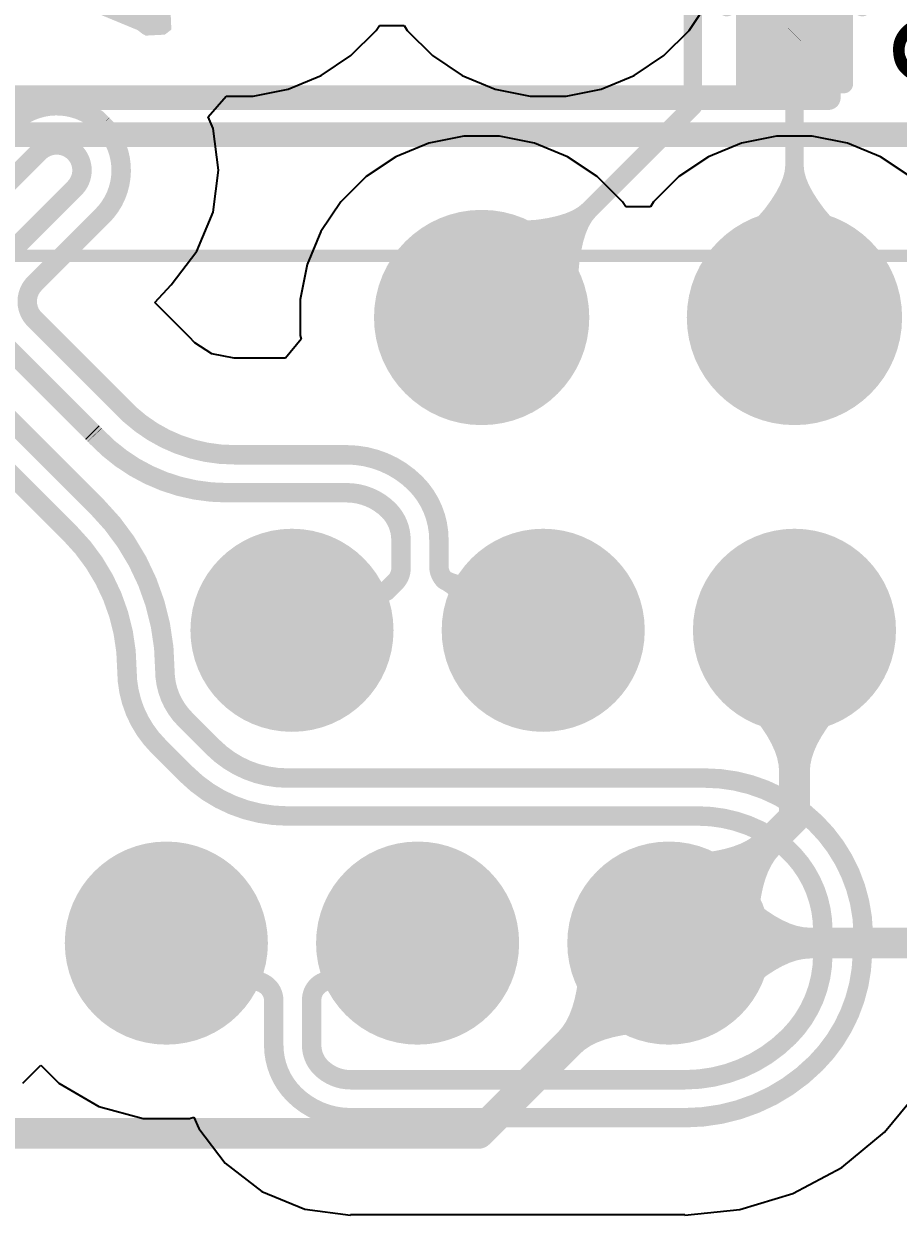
# Model space of a CAD drawing. Header units: inches. Extents: x -0.1 to 94.8, y -0.8 to 67.1.
# Drawn here: x 65.84 to 72.94, y 24.21 to 33.88 of the extents above; entities that cross this region are included whole.
import ezdxf

# ---------------------------------------------------------------- set-up
doc = ezdxf.new("R2010")
doc.units = ezdxf.units.IN
for name, color, linetype in [('Assembly Notes', 56, 'Continuous'), ('Board Layer Stack Bottom Overlay', 54, 'Continuous'), ('Board Layer Stack Bottom Solder', 6, 'Continuous'), ('Bottom Layer', 5, 'Continuous'), ('Layer 1', 76, 'Continuous'), ('Layer 2', 16, 'Continuous'), ('Mechanical 15', 56, 'Continuous'), ('Mechanical 20', 56, 'Continuous'), ('Multi-Layer', 9, 'Continuous'), ('Pad Holes', 156, 'Continuous'), ('Top Layer', 1, 'Continuous'), ('Top Overlay', 2, 'Continuous'), ('Top Paste', 8, 'Continuous'), ('Top Solder', 216, 'Continuous')]:
    doc.layers.add(name, color=color, linetype=linetype)
doc.styles.add('GOST type B', font='', dxfattribs={"height": 0.2})
doc.styles.get('GOST type B').set_extended_font_data('GOST type B')

# ---------------------------------------------------------------- blocks, each defined once
blk = doc.blocks.new('JK00136NL_B_55')
at = {"layer": 'Board Layer Stack Bottom Solder'}
h = blk.add_hatch(color=6, dxfattribs=at)
edge = h.paths.add_edge_path()
edge.add_arc((9.66, -1.02), 0.8246, 0, 360)
h = blk.add_hatch(color=6, dxfattribs=at)
edge = h.paths.add_edge_path()
edge.add_arc((12.2, -2.04), 0.8246, 0, 360)
h = blk.add_hatch(color=6, dxfattribs=at)
edge = h.paths.add_edge_path()
edge.add_arc((9.66, -3.06), 0.8246, 0, 360)
h = blk.add_hatch(color=6, dxfattribs=at)
edge = h.paths.add_edge_path()
edge.add_arc((14.74, -3.58), 0.8741, 0, 360)
h = blk.add_hatch(color=6, dxfattribs=at)
edge = h.paths.add_edge_path()
edge.add_arc((12.2, -4.08), 0.8246, 0, 360)
h = blk.add_hatch(color=6, dxfattribs=at)
edge = h.paths.add_edge_path()
edge.add_arc((9.66, -5.1), 0.8246, 0, 360)
h = blk.add_hatch(color=6, dxfattribs=at)
edge = h.paths.add_edge_path()
edge.add_arc((12.2, -6.12), 0.8246, 0, 360)
h = blk.add_hatch(color=6, dxfattribs=at)
edge = h.paths.add_edge_path()
edge.add_arc((14.74, -6.12), 0.8741, 0, 360)
at = {"layer": 'Bottom Layer'}
h = blk.add_hatch(color=5, dxfattribs=at)
edge = h.paths.add_edge_path()
edge.add_arc((9.66, -1.02), 0.723, 0, 360)
h = blk.add_hatch(color=5, dxfattribs=at)
edge = h.paths.add_edge_path()
edge.add_arc((12.2, -2.04), 0.723, 0, 360)
h = blk.add_hatch(color=5, dxfattribs=at)
edge = h.paths.add_edge_path()
edge.add_arc((9.66, -3.06), 0.723, 0, 360)
h = blk.add_hatch(color=5, dxfattribs=at)
edge = h.paths.add_edge_path()
edge.add_arc((14.74, -3.58), 0.7725, 0, 360)
h = blk.add_hatch(color=5, dxfattribs=at)
edge = h.paths.add_edge_path()
edge.add_arc((12.2, -4.08), 0.723, 0, 360)
h = blk.add_hatch(color=5, dxfattribs=at)
edge = h.paths.add_edge_path()
edge.add_arc((9.66, -5.1), 0.723, 0, 360)
h = blk.add_hatch(color=5, dxfattribs=at)
edge = h.paths.add_edge_path()
edge.add_arc((12.2, -6.12), 0.723, 0, 360)
h = blk.add_hatch(color=5, dxfattribs=at)
edge = h.paths.add_edge_path()
edge.add_arc((14.74, -6.12), 0.7725, 0, 360)
at = {"layer": 'Layer 1'}
h = blk.add_hatch(color=76, dxfattribs=at)
edge = h.paths.add_edge_path()
edge.add_arc((9.66, -1.02), 0.723, 0, 360)
h = blk.add_hatch(color=76, dxfattribs=at)
edge = h.paths.add_edge_path()
edge.add_arc((12.2, -2.04), 0.723, 0, 360)
h = blk.add_hatch(color=76, dxfattribs=at)
edge = h.paths.add_edge_path()
edge.add_arc((9.66, -3.06), 0.723, 0, 360)
h = blk.add_hatch(color=76, dxfattribs=at)
edge = h.paths.add_edge_path()
edge.add_arc((14.74, -3.58), 0.7725, 0, 360)
h = blk.add_hatch(color=76, dxfattribs=at)
edge = h.paths.add_edge_path()
edge.add_arc((12.2, -4.08), 0.723, 0, 360)
h = blk.add_hatch(color=76, dxfattribs=at)
edge = h.paths.add_edge_path()
edge.add_arc((9.66, -5.1), 0.723, 0, 360)
h = blk.add_hatch(color=76, dxfattribs=at)
edge = h.paths.add_edge_path()
edge.add_arc((12.2, -6.12), 0.723, 0, 360)
h = blk.add_hatch(color=76, dxfattribs=at)
edge = h.paths.add_edge_path()
edge.add_arc((14.74, -6.12), 0.7725, 0, 360)
at = {"layer": 'Layer 2'}
h = blk.add_hatch(color=16, dxfattribs=at)
edge = h.paths.add_edge_path()
edge.add_arc((9.66, -1.02), 0.723, 0, 360)
h = blk.add_hatch(color=16, dxfattribs=at)
edge = h.paths.add_edge_path()
edge.add_arc((12.2, -2.04), 0.723, 0, 360)
h = blk.add_hatch(color=16, dxfattribs=at)
edge = h.paths.add_edge_path()
edge.add_arc((9.66, -3.06), 0.723, 0, 360)
h = blk.add_hatch(color=16, dxfattribs=at)
edge = h.paths.add_edge_path()
edge.add_arc((14.74, -3.58), 0.7725, 0, 360)
h = blk.add_hatch(color=16, dxfattribs=at)
edge = h.paths.add_edge_path()
edge.add_arc((12.2, -4.08), 0.723, 0, 360)
h = blk.add_hatch(color=16, dxfattribs=at)
edge = h.paths.add_edge_path()
edge.add_arc((9.66, -5.1), 0.723, 0, 360)
h = blk.add_hatch(color=16, dxfattribs=at)
edge = h.paths.add_edge_path()
edge.add_arc((12.2, -6.12), 0.723, 0, 360)
h = blk.add_hatch(color=16, dxfattribs=at)
edge = h.paths.add_edge_path()
edge.add_arc((14.74, -6.12), 0.7725, 0, 360)
at = {"layer": 'Multi-Layer'}
h = blk.add_hatch(color=9, dxfattribs=at)
edge = h.paths.add_edge_path()
edge.add_arc((9.66, -1.02), 0.723, 0, 360)
h = blk.add_hatch(color=9, dxfattribs=at)
edge = h.paths.add_edge_path()
edge.add_arc((12.2, -2.04), 0.723, 0, 360)
h = blk.add_hatch(color=9, dxfattribs=at)
edge = h.paths.add_edge_path()
edge.add_arc((9.66, -3.06), 0.723, 0, 360)
h = blk.add_hatch(color=9, dxfattribs=at)
edge = h.paths.add_edge_path()
edge.add_arc((14.74, -3.58), 0.7725, 0, 360)
h = blk.add_hatch(color=9, dxfattribs=at)
edge = h.paths.add_edge_path()
edge.add_arc((12.2, -4.08), 0.723, 0, 360)
h = blk.add_hatch(color=9, dxfattribs=at)
edge = h.paths.add_edge_path()
edge.add_arc((9.66, -5.1), 0.723, 0, 360)
h = blk.add_hatch(color=9, dxfattribs=at)
edge = h.paths.add_edge_path()
edge.add_arc((12.2, -6.12), 0.723, 0, 360)
h = blk.add_hatch(color=9, dxfattribs=at)
edge = h.paths.add_edge_path()
edge.add_arc((14.74, -6.12), 0.7725, 0, 360)
at = {"layer": 'Pad Holes'}
h = blk.add_hatch(color=7, dxfattribs=at)
edge = h.paths.add_edge_path()
edge.add_arc((9.66, -1.02), 0.445, 0, 360)
h = blk.add_hatch(color=7, dxfattribs=at)
edge = h.paths.add_edge_path()
edge.add_arc((12.2, -2.04), 0.445, 0, 360)
h = blk.add_hatch(color=7, dxfattribs=at)
edge = h.paths.add_edge_path()
edge.add_arc((9.66, -3.06), 0.445, 0, 360)
h = blk.add_hatch(color=7, dxfattribs=at)
edge = h.paths.add_edge_path()
edge.add_arc((14.74, -3.58), 0.515, 0, 360)
h = blk.add_hatch(color=7, dxfattribs=at)
edge = h.paths.add_edge_path()
edge.add_arc((12.2, -4.08), 0.445, 0, 360)
h = blk.add_hatch(color=7, dxfattribs=at)
edge = h.paths.add_edge_path()
edge.add_arc((9.66, -5.1), 0.445, 0, 360)
h = blk.add_hatch(color=7, dxfattribs=at)
edge = h.paths.add_edge_path()
edge.add_arc((14.74, -6.12), 0.515, 0, 360)
h = blk.add_hatch(color=7, dxfattribs=at)
edge = h.paths.add_edge_path()
edge.add_arc((12.2, -6.12), 0.445, 0, 360)
at = {"layer": 'Top Layer'}
h = blk.add_hatch(color=1, dxfattribs=at)
edge = h.paths.add_edge_path()
edge.add_arc((9.66, -1.02), 0.723, 0, 360)
h = blk.add_hatch(color=1, dxfattribs=at)
edge = h.paths.add_edge_path()
edge.add_arc((12.2, -2.04), 0.723, 0, 360)
h = blk.add_hatch(color=1, dxfattribs=at)
edge = h.paths.add_edge_path()
edge.add_arc((9.66, -3.06), 0.723, 0, 360)
h = blk.add_hatch(color=1, dxfattribs=at)
edge = h.paths.add_edge_path()
edge.add_arc((14.74, -3.58), 0.7725, 0, 360)
h = blk.add_hatch(color=1, dxfattribs=at)
edge = h.paths.add_edge_path()
edge.add_arc((12.2, -4.08), 0.723, 0, 360)
h = blk.add_hatch(color=1, dxfattribs=at)
edge = h.paths.add_edge_path()
edge.add_arc((9.66, -5.1), 0.723, 0, 360)
h = blk.add_hatch(color=1, dxfattribs=at)
edge = h.paths.add_edge_path()
edge.add_arc((12.2, -6.12), 0.723, 0, 360)
h = blk.add_hatch(color=1, dxfattribs=at)
edge = h.paths.add_edge_path()
edge.add_arc((14.74, -6.12), 0.7725, 0, 360)
at = {"layer": 'Top Solder'}
h = blk.add_hatch(color=216, dxfattribs=at)
edge = h.paths.add_edge_path()
edge.add_arc((9.66, -1.02), 0.8246, 0, 360)
h = blk.add_hatch(color=216, dxfattribs=at)
edge = h.paths.add_edge_path()
edge.add_arc((12.2, -2.04), 0.8246, 0, 360)
h = blk.add_hatch(color=216, dxfattribs=at)
edge = h.paths.add_edge_path()
edge.add_arc((9.66, -3.06), 0.8246, 0, 360)
h = blk.add_hatch(color=216, dxfattribs=at)
edge = h.paths.add_edge_path()
edge.add_arc((14.74, -3.58), 0.8741, 0, 360)
h = blk.add_hatch(color=216, dxfattribs=at)
edge = h.paths.add_edge_path()
edge.add_arc((12.2, -4.08), 0.8246, 0, 360)
h = blk.add_hatch(color=216, dxfattribs=at)
edge = h.paths.add_edge_path()
edge.add_arc((9.66, -5.1), 0.8246, 0, 360)
h = blk.add_hatch(color=216, dxfattribs=at)
edge = h.paths.add_edge_path()
edge.add_arc((12.2, -6.12), 0.8246, 0, 360)
h = blk.add_hatch(color=216, dxfattribs=at)
edge = h.paths.add_edge_path()
edge.add_arc((14.74, -6.12), 0.8741, 0, 360)
at = {"layer": 'Board Layer Stack Bottom Overlay'}
blk.add_lwpolyline([(16.2, 8.395, 0.15, 0.15, 0), (16.2, -8.395, 0.15, 0.15, 0)], format="xyseb", dxfattribs=at)
at = {"layer": 'Mechanical 15'}
blk.add_lwpolyline([(16.225, 8.395, 0.2, 0.2, 0), (16.225, -8.395, 0.2, 0.2, 0)], format="xyseb", dxfattribs=at)
blk = doc.blocks.new('JK00136NL_B_56')
at = {"layer": 'Board Layer Stack Bottom Overlay'}
for points in [[(16.2, 8.395, 0.15, 0.15, 0), (-7.01, 8.395, 0.15, 0.15, 0)], [(16.2, -8.395, 0.15, 0.15, 0), (16.2, 8.395, 0.15, 0.15, 0)]]:
    blk.add_lwpolyline(points, format="xyseb", dxfattribs=at)
blk.add_lwpolyline([(16.1625, 8.395, 0.075, 0.075, 1), (16.2375, 8.395, 0.075, 0.075, 1)], format="xyseb", close=True, dxfattribs=at)
blk.add_lwpolyline([(16.1625, 8.395, 0.075, 0.075, 1), (16.2375, 8.395, 0.075, 0.075, 1)], format="xyseb", close=True, dxfattribs=at)
at = {"layer": 'Mechanical 15'}
for points in [[(16.225, 8.395, 0.2, 0.2, 0), (-16.51, 8.395, 0.2, 0.2, 0)], [(16.225, -8.395, 0.2, 0.2, 0), (16.225, 8.395, 0.2, 0.2, 0)]]:
    blk.add_lwpolyline(points, format="xyseb", dxfattribs=at)
blk.add_lwpolyline([(16.175, 8.395, 0.1, 0.1, 1), (16.275, 8.395, 0.1, 0.1, 1)], format="xyseb", close=True, dxfattribs=at)
blk.add_lwpolyline([(16.175, 8.395, 0.1, 0.1, 1), (16.275, 8.395, 0.1, 0.1, 1)], format="xyseb", close=True, dxfattribs=at)
at = {"layer": 'Mechanical 20'}
blk.add_lwpolyline([(17.51, -10.242, 0.1, 0.1, 0), (17.51, 10.242, 0.1, 0.1, 0)], format="xyseb", dxfattribs=at)
blk = doc.blocks.new('0402R_67')
at = {"layer": 'Top Layer'}
for points in [[(-0.9145, -0.305), (-0.9145, 0.305), (-0.2795, 0.305), (-0.2795, -0.305)], [(0.2795, -0.305), (0.2795, 0.305), (0.9145, 0.305), (0.9145, -0.305)]]:
    blk.add_hatch(color=1, dxfattribs=at).paths.add_polyline_path(points)
at = {"layer": 'Top Paste'}
for points in [[(-0.9145, -0.305), (-0.9145, 0.305), (-0.2795, 0.305), (-0.2795, -0.305)], [(0.2795, -0.305), (0.2795, 0.305), (0.9145, 0.305), (0.9145, -0.305)]]:
    blk.add_hatch(color=8, dxfattribs=at).paths.add_polyline_path(points)
at = {"layer": 'Top Solder'}
for points in [[(-1.0161, -0.4066), (-1.0161, 0.4066), (-0.1779, 0.4066), (-0.1779, -0.4066)], [(0.1779, -0.4066), (0.1779, 0.4066), (1.0161, 0.4066), (1.0161, -0.4066)]]:
    blk.add_hatch(color=216, dxfattribs=at).paths.add_polyline_path(points)
at = {"layer": 'Assembly Notes'}
for points in [[(-1, -0.4, 0.15, 0.15, 0), (-1, 0.4, 0.15, 0.15, 0)], [(1, 0.4, 0.15, 0.15, 0), (-1, 0.4, 0.15, 0.15, 0)], [(1, -0.4, 0.15, 0.15, 0), (1, 0.4, 0.15, 0.15, 0)], [(1, -0.4, 0.15, 0.15, 0), (-1, -0.4, 0.15, 0.15, 0)]]:
    blk.add_lwpolyline(points, format="xyseb", dxfattribs=at)
for points in [[(-1.0375, 0.4, 0.075, 0.075, 1), (-0.9625, 0.4, 0.075, 0.075, 1)], [(-1.0375, 0.4, 0.075, 0.075, 1), (-0.9625, 0.4, 0.075, 0.075, 1)], [(0.9625, 0.4, 0.075, 0.075, 1), (1.0375, 0.4, 0.075, 0.075, 1)], [(0.9625, 0.4, 0.075, 0.075, 1), (1.0375, 0.4, 0.075, 0.075, 1)], [(-1.0375, -0.4, 0.075, 0.075, 1), (-0.9625, -0.4, 0.075, 0.075, 1)], [(-1.0375, -0.4, 0.075, 0.075, 1), (-0.9625, -0.4, 0.075, 0.075, 1)], [(0.9625, -0.4, 0.075, 0.075, 1), (1.0375, -0.4, 0.075, 0.075, 1)], [(0.9625, -0.4, 0.075, 0.075, 1), (1.0375, -0.4, 0.075, 0.075, 1)]]:
    blk.add_lwpolyline(points, format="xyseb", close=True, dxfattribs=at)
at = {"layer": 'Top Overlay'}
for points in [[(0.375, 0.55, 0.15, 0.15, 0), (-0.375, 0.55, 0.15, 0.15, 0)], [(0.375, -0.55, 0.15, 0.15, 0), (-0.375, -0.55, 0.15, 0.15, 0)]]:
    blk.add_lwpolyline(points, format="xyseb", dxfattribs=at)
for points in [[(-0.4125, 0.55, 0.075, 0.075, 1), (-0.3375, 0.55, 0.075, 0.075, 1)], [(0.3375, 0.55, 0.075, 0.075, 1), (0.4125, 0.55, 0.075, 0.075, 1)], [(-0.4125, -0.55, 0.075, 0.075, 1), (-0.3375, -0.55, 0.075, 0.075, 1)], [(0.3375, -0.55, 0.075, 0.075, 1), (0.4125, -0.55, 0.075, 0.075, 1)]]:
    blk.add_lwpolyline(points, format="xyseb", close=True, dxfattribs=at)
at = {"layer": 'Assembly Notes', "style": 'GOST type B'}
blk.add_text('R36', height=1, dxfattribs=at).set_placement((-1.075, 0.8))

msp = doc.modelspace()

# ---------------------------------------------------------------- hatches: boundary and pattern name
at = {"layer": 'Bottom Layer'}
for points in [[(65.3214, 36.774), (65.484, 36.6114), (65.683, 36.4965), (65.9051, 36.437), (66.0728, 36.437), (66.1559, 36.354), (66.2133, 36.1648), (66.351, 35.9071), (66.5363, 35.6813), (66.5366, 35.6817), (66.5366, 35.6816), (66.6816, 35.5366), (66.6787, 35.5337), (66.8158, 35.4285), (66.8218, 35.3364), (66.7004, 35.1261), (66.6375, 34.8914), (66.6375, 34.6485), (66.7004, 34.4139), (66.8218, 34.2036), (66.9936, 34.0318), (67.0227, 34.015), (67.034, 33.9929), (67.0407, 33.8376), (66.9875, 33.7967), (66.8318, 33.7887), (66.826, 33.7932), (66.8113, 33.7992), (66.7663, 33.8338), (66.4492, 33.9651), (66.109, 34.0099), (65.7688, 33.9651), (65.4517, 33.8338), (65.2947, 33.7133), (65.1795, 33.6249), (65.1795, 33.6249), (65.1795, 33.6249), (65.178, 33.6178), (65.0725, 33.5115), (65.0303, 33.4693), (64.8201, 33.6487), (64.3286, 33.9499), (63.7961, 34.1705), (63.2356, 34.3051), (62.6609, 34.3503), (62.6609, 34.3457), (61.382, 34.3457), (61.2815, 34.4957), (61.3225, 34.6485), (61.3225, 34.8914), (61.282, 35.0426), (61.3903, 35.1818), (61.392, 35.1825), (61.5671, 35.1653), (61.5671, 35.1663), (61.9211, 35.1663), (62.0711, 35.1618), (62.2182, 35.1734), (62.6388, 35.2065), (63.1925, 35.3394), (63.7186, 35.5573), (64.2042, 35.8549), (64.5173, 36.1223), (64.6294, 36.218), (64.7322, 36.3261), (65.1966, 36.7904)], [(69.2948, 29.4389), (69.3243, 29.4253), (69.3525, 29.4152), (69.3796, 29.4085), (69.4055, 29.4052), (69.4302, 29.4054), (69.4537, 29.409), (69.476, 29.4161), (69.4972, 29.4267), (69.5171, 29.4406), (69.5359, 29.458), (69.3491, 29.0918), (69.3522, 29.1172), (69.3518, 29.1416), (69.3479, 29.1649), (69.3405, 29.1871), (69.3296, 29.2083), (69.3153, 29.2284), (69.2975, 29.2474), (69.2761, 29.2654), (69.2513, 29.2823), (69.2231, 29.2982)], [(68.8151, 29.2042), (68.7963, 29.1959), (68.7651, 29.1793), (68.7528, 29.1709), (68.7427, 29.1624), (68.7348, 29.154), (68.7291, 29.1455), (68.7256, 29.1369), (68.7243, 29.1284), (68.7251, 29.1198), (68.6312, 29.3462), (68.6367, 29.3395), (68.6437, 29.3344), (68.6523, 29.3308), (68.6623, 29.3289), (68.6739, 29.3285), (68.687, 29.3297), (68.7016, 29.3324), (68.7177, 29.3368), (68.7354, 29.3427), (68.7546, 29.3502)], [(67.7442, 26.0262), (67.7233, 26.0343), (67.7039, 26.0405), (67.6861, 26.0449), (67.6699, 26.0474), (67.6552, 26.0481), (67.642, 26.0469), (67.6304, 26.0439), (67.6203, 26.0391), (67.6118, 26.0324), (67.6048, 26.0239), (67.7078, 26.2724), (67.7067, 26.2614), (67.708, 26.2507), (67.7117, 26.2402), (67.7177, 26.2298), (67.7262, 26.2197), (67.7371, 26.2098), (67.7504, 26.2001), (67.7661, 26.1906), (67.7842, 26.1813), (67.8047, 26.1722)], [(68.2473, 26.1772), (68.2657, 26.1852), (68.2962, 26.2013), (68.3082, 26.2094), (68.3181, 26.2174), (68.3258, 26.2254), (68.3315, 26.2334), (68.3349, 26.2414), (68.3363, 26.2494), (68.3355, 26.2574), (68.4269, 26.0369), (68.4218, 26.043), (68.4152, 26.0477), (68.407, 26.0509), (68.3974, 26.0526), (68.3863, 26.0528), (68.3736, 26.0515), (68.3594, 26.0486), (68.3437, 26.0443), (68.3265, 26.0385), (68.3078, 26.0312)]]:
    msp.add_hatch(color=5, dxfattribs=at).paths.add_polyline_path(points)
at = {"layer": 'Layer 2'}
for points in [[(71.975, 27.8141), (71.9712, 27.8665), (71.9598, 27.9212), (71.9407, 27.9783), (71.914, 28.0377), (71.8797, 28.0995), (71.8378, 28.1636), (71.7883, 28.2301), (71.7311, 28.299), (71.5939, 28.4437), (72.6061, 28.4437), (72.5337, 28.3701), (72.4117, 28.2301), (72.3622, 28.1636), (72.3203, 28.0995), (72.286, 28.0377), (72.2593, 27.9783), (72.2402, 27.9212), (72.2288, 27.8665), (72.225, 27.8141)], [(71.9787, 27.1419), (71.9443, 27.1022), (71.9137, 27.0554), (71.8868, 27.0015), (71.8637, 26.9406), (71.8442, 26.8727), (71.8285, 26.7977), (71.8165, 26.7157), (71.8083, 26.6266), (71.803, 26.4272), (71.0872, 27.143), (71.1904, 27.1438), (71.3757, 27.1565), (71.4577, 27.1685), (71.5327, 27.1842), (71.6006, 27.2037), (71.6615, 27.2268), (71.7154, 27.2537), (71.7622, 27.2843), (71.8019, 27.3187)], [(70.1813, 25.6981), (70.2157, 25.7378), (70.2463, 25.7846), (70.2732, 25.8385), (70.2963, 25.8994), (70.3158, 25.9673), (70.3315, 26.0423), (70.3435, 26.1243), (70.3517, 26.2134), (70.357, 26.4128), (71.0728, 25.697), (70.9696, 25.6962), (70.7843, 25.6835), (70.7023, 25.6715), (70.6273, 25.6558), (70.5594, 25.6363), (70.4985, 25.6132), (70.4446, 25.5863), (70.3978, 25.5557), (70.3581, 25.5213)]]:
    msp.add_hatch(color=16, dxfattribs=at).paths.add_polyline_path(points)
at = {"layer": 'Top Layer'}
for points in [[(72.025, 33.3341), (71.95, 33.4841), (72.25, 33.4841), (72.175, 33.3341)], [(72.175, 32.7324), (72.1797, 32.6852), (72.1936, 32.6334), (72.2169, 32.5769), (72.2495, 32.5159), (72.2914, 32.4501), (72.3427, 32.3797), (72.4731, 32.225), (72.5523, 32.1407), (72.6408, 32.0517), (71.5592, 32.0517), (71.6477, 32.1407), (71.8573, 32.3797), (71.9086, 32.4501), (71.9505, 32.5159), (71.9831, 32.5769), (72.0064, 32.6334), (72.0203, 32.6852), (72.025, 32.7324)], [(70.4844, 32.3184), (70.4544, 32.2817), (70.4276, 32.2352), (70.4042, 32.1788), (70.384, 32.1126), (70.3672, 32.0365), (70.3536, 31.9505), (70.3365, 31.7488), (70.3328, 31.6332), (70.3325, 31.5077), (69.5677, 32.2725), (69.6932, 32.2728), (70.0105, 32.2936), (70.0965, 32.3072), (70.1726, 32.324), (70.2388, 32.3442), (70.2952, 32.3676), (70.3417, 32.3944), (70.3784, 32.4244)], [(72.2259, 26.295), (72.1735, 26.2912), (72.1188, 26.2798), (72.0617, 26.2607), (72.0023, 26.234), (71.9405, 26.1997), (71.8764, 26.1578), (71.8099, 26.1083), (71.741, 26.0511), (71.5963, 25.9139), (71.5963, 26.9261), (71.6699, 26.8537), (71.8099, 26.7317), (71.8764, 26.6822), (71.9405, 26.6403), (72.0023, 26.606), (72.0617, 26.5793), (72.1188, 26.5602), (72.1735, 26.5488), (72.2259, 26.545)]]:
    msp.add_hatch(color=1, dxfattribs=at).paths.add_polyline_path(points)

# ---------------------------------------------------------------- linework, layer by layer
at = {"layer": 'Bottom Layer'}
for p, q in [((71.2438, 33.8313), (71.4049, 34.0725)), ((68.7038, 33.8313), (68.73, 33.8706)), ((68.73, 33.8706), (68.93, 33.8706)), ((68.93, 33.8706), (68.9562, 33.8313)), ((68.4987, 33.6262), (68.7038, 33.8313)), ((68.9562, 33.8313), (69.1613, 33.6262)), ((71.0387, 33.6262), (71.2438, 33.8313)), ((68.2575, 33.4651), (68.4987, 33.6262)), ((69.1613, 33.6262), (69.4025, 33.4651)), ((70.7975, 33.4651), (71.0387, 33.6262)), ((67.9895, 33.3541), (68.2575, 33.4651)), ((69.4025, 33.4651), (69.6705, 33.3541)), ((70.5295, 33.3541), (70.7975, 33.4651)), ((67.3403, 33.1284), (67.4867, 33.2975)), ((67.4867, 33.2975), (67.705, 33.2975)), ((67.705, 33.2975), (67.9895, 33.3541)), ((69.6705, 33.3541), (69.955, 33.2975)), ((69.955, 33.2975), (70.245, 33.2975)), ((70.245, 33.2975), (70.5295, 33.3541)), ((67.3788, 33.0356), (67.3403, 33.1284)), ((67.4236, 32.6953), (67.3788, 33.0356)), ((69.1305, 32.9159), (68.8625, 32.8049)), ((69.415, 32.9725), (69.1305, 32.9159)), ((69.705, 32.9725), (69.415, 32.9725)), ((69.9895, 32.9159), (69.705, 32.9725)), ((70.2575, 32.8049), (69.9895, 32.9159)), ((71.6705, 32.9159), (71.4025, 32.8049)), ((71.955, 32.9725), (71.6705, 32.9159)), ((72.245, 32.9725), (71.955, 32.9725)), ((72.5295, 32.9159), (72.245, 32.9725)), ((72.7975, 32.8049), (72.5295, 32.9159)), ((68.8625, 32.8049), (68.6213, 32.6438)), ((70.4987, 32.6438), (70.2575, 32.8049)), ((71.4025, 32.8049), (71.1613, 32.6438)), ((73.0387, 32.6438), (72.7975, 32.8049)), ((67.3788, 32.3551), (67.4236, 32.6953)), ((68.6213, 32.6438), (68.4162, 32.4387)), ((70.7038, 32.4387), (70.4987, 32.6438)), ((71.1613, 32.6438), (70.9562, 32.4387)), ((68.4162, 32.4387), (68.2551, 32.1975)), ((70.73, 32.3994), (70.7038, 32.4387)), ((70.9562, 32.4387), (70.93, 32.3994)), ((67.2474, 32.0381), (67.3788, 32.3551)), ((70.93, 32.3994), (70.73, 32.3994)), ((68.2551, 32.1975), (68.1441, 31.9295)), ((67.0385, 31.7658), (67.2474, 32.0381)), ((68.1441, 31.9295), (68.0875, 31.645)), ((66.9053, 31.621), (67.0385, 31.7658)), ((67.0385, 31.7658), (67.0385, 31.7658)), ((68.0875, 31.645), (68.0875, 31.355)), ((67.0624, 31.4639), (66.9053, 31.621)), ((67.0625, 31.4639), (67.0624, 31.4639)), ((67.1842, 31.3421), (67.0625, 31.4639)), ((68.0875, 31.355), (68.0934, 31.3253)), ((67.2311, 31.2953), (67.1842, 31.3421)), ((67.1842, 31.3421), (67.1842, 31.3421)), ((67.368, 31.2038), (67.2311, 31.2953)), ((68.0934, 31.3253), (67.9665, 31.1707)), ((67.5514, 31.1705), (67.368, 31.2038)), ((67.5534, 31.1707), (67.5514, 31.1705)), ((67.7513, 31.1707), (67.5534, 31.1707)), ((67.9665, 31.1707), (67.7513, 31.1707)), ((65.8337, 25.2813), (65.98, 25.4276)), ((65.98, 25.4276), (66.1263, 25.2813)), ((66.1263, 25.2813), (66.4507, 25.094)), ((72.8307, 24.8843), (73.0898, 25.2)), ((66.4507, 25.094), (66.8127, 24.997)), ((66.8127, 24.997), (67.1873, 24.997)), ((67.1873, 24.997), (67.2243, 25.0069)), ((67.2243, 25.0069), (67.2629, 24.9137)), ((67.2629, 24.9137), (67.4782, 24.6332)), ((72.484, 24.5984), (72.8314, 24.8836)), ((72.8314, 24.8836), (72.8307, 24.8843)), ((67.4782, 24.6332), (67.4777, 24.6327)), ((67.4777, 24.6327), (67.776, 24.4037)), ((72.0875, 24.3865), (72.484, 24.5984)), ((67.776, 24.4037), (68.1235, 24.2598)), ((71.6574, 24.256), (72.0875, 24.3865)), ((68.1235, 24.2598), (68.4964, 24.2107)), ((68.4964, 24.2107), (68.4964, 24.2163)), ((68.4964, 24.2163), (71.21, 24.2163)), ((71.21, 24.212), (71.6574, 24.256)), ((71.21, 24.2163), (71.21, 24.212))]:
    msp.add_line(p, q, dxfattribs=at)
for points in [[(65.7383, 33.0661, 0.158, 0.158, -0.375124), (66.4263, 33.1127, 0.158, 0.158, 0)], [(66.4263, 33.1127, 0.158, 0.158, 0), (66.4331, 33.1127, 0.158, 0.158, 0)], [(66.4331, 33.1127, 0.158, 0.158, 0), (66.4794, 33.0664, 0.158, 0.158, 0)], [(66.4794, 33.0664, 0.158, 0.158, -0.00048), (66.4801, 33.0657, 0.158, 0.158, 0)], [(66.5264, 33.0127, 0.158, 0.158, -0.37512), (66.4797, 32.3246, 0.158, 0.158, 0)], [(66.4801, 33.0657, 0.158, 0.158, 0), (66.5264, 33.0195, 0.158, 0.158, 0)], [(66.5264, 33.0127, 0.158, 0.158, 0), (66.5264, 33.0195, 0.158, 0.158, 0)], [(65.4144, 32.2921, 0.158, 0.158, 0), (65.9638, 32.8415, 0.158, 0.158, 0)], [(65.9638, 32.8415, 0.158, 0.158, -0.998467), (66.2547, 32.5497, 0.158, 0.158, 0)], [(65.7057, 32.0007, 0.158, 0.158, 0), (66.2547, 32.5497, 0.158, 0.158, 0)], [(66.2547, 32.5497, 0.158, 0.158, 0), (66.2547, 32.5497, 0.158, 0.158, 0)], [(64.1595, 32.2411, 0.158, 0.158, 0), (66.4382, 29.9624, 0.158, 0.158, 0)], [(65.9308, 31.7757, 0.158, 0.158, 0), (66.4797, 32.3246, 0.158, 0.158, 0)], [(63.9417, 32.0233, 0.158, 0.158, 0), (66.2204, 29.7446, 0.158, 0.158, 0)], [(65.9308, 31.4843, 0.158, 0.158, -0.414216), (65.9308, 31.7757, 0.158, 0.158, 0)], [(65.9308, 31.4843, 0.158, 0.158, 0), (66.5069, 30.9083, 0.158, 0.158, 0)], [(65.7066, 31.2584, 0.158, 0.158, 0), (66.2818, 30.6832, 0.158, 0.158, 0)], [(66.5069, 30.9083, 0.158, 0.158, 0), (66.6287, 30.7865, 0.158, 0.158, 0)], [(66.6287, 30.7865, 0.158, 0.158, 0), (66.6931, 30.7221, 0.158, 0.158, 0)], [(66.6931, 30.7219, 0.158, 0.158, 0), (66.6931, 30.7221, 0.158, 0.158, 0)], [(66.7019, 30.7138, 0.158, 0.158, -0.002372), (66.6931, 30.7219, 0.158, 0.158, 0)], [(67.5534, 30.385, 0.158, 0.158, -0.187699), (66.7019, 30.7138, 0.158, 0.158, 0)], [(66.2818, 30.6832, 0.158, 0.158, 0), (66.3748, 30.5902, 0.158, 0.158, 0)], [(66.2818, 30.6832, 0.158, 0.158, 0), (66.2818, 30.6832, 0.158, 0.158, 0)], [(66.3748, 30.5901, 0.158, 0.158, 0), (66.3748, 30.5902, 0.158, 0.158, 0)], [(66.3748, 30.5901, 0.158, 0.158, 0), (66.3959, 30.569, 0.158, 0.158, 0)], [(66.3959, 30.569, 0.158, 0.158, 0), (66.3959, 30.569, 0.158, 0.158, 0)], [(66.3959, 30.569, 0.158, 0.158, 0), (66.4035, 30.5614, 0.158, 0.158, 0)], [(66.4035, 30.5614, 0.158, 0.158, 0), (66.4036, 30.5614, 0.158, 0.158, 0)], [(66.4035, 30.5614, 0.158, 0.158, 0), (66.4035, 30.5614, 0.158, 0.158, 0)], [(66.4036, 30.5614, 0.158, 0.158, 0), (66.4166, 30.5484, 0.158, 0.158, 0)], [(66.4166, 30.5484, 0.158, 0.158, 0), (66.4171, 30.5479, 0.158, 0.158, 0)], [(66.4166, 30.5484, 0.158, 0.158, 0), (66.4166, 30.5484, 0.158, 0.158, 0)], [(66.4171, 30.5479, 0.158, 0.158, 0), (66.4171, 30.5479, 0.158, 0.158, 0)], [(66.4171, 30.5479, 0.158, 0.158, -0.004701), (66.4191, 30.5458, 0.158, 0.158, 0)], [(66.4191, 30.5458, 0.158, 0.158, 0), (66.4361, 30.528, 0.158, 0.158, 0)], [(67.4947, 30.077, 0.158, 0.158, -0.20539), (66.4361, 30.528, 0.158, 0.158, 0)], [(67.5534, 30.385, 0.158, 0.158, 0), (68.4622, 30.385, 0.158, 0.158, 0)], [(68.4622, 30.385, 0.158, 0.158, -0.198912), (69.0228, 30.1528, 0.158, 0.158, 0)], [(69.0228, 30.1528, 0.158, 0.158, -0.198912), (69.213, 29.6936, 0.158, 0.158, 0)], [(67.4947, 30.077, 0.158, 0.158, 0), (68.4622, 30.077, 0.158, 0.158, 0)], [(68.4622, 30.077, 0.158, 0.158, -0.198912), (68.805, 29.935, 0.158, 0.158, 0)], [(66.4382, 29.9624, 0.158, 0.158, -0.198912), (66.988, 28.635, 0.158, 0.158, 0)], [(68.805, 29.935, 0.158, 0.158, -0.198912), (68.905, 29.6936, 0.158, 0.158, 0)], [(66.2204, 29.7446, 0.158, 0.158, -0.198912), (66.68, 28.635, 0.158, 0.158, 0)], [(68.905, 29.4628, 0.158, 0.158, 0), (68.905, 29.6936, 0.158, 0.158, 0)], [(69.213, 29.4799, 0.158, 0.158, 0), (69.213, 29.6936, 0.158, 0.158, 0)], [(68.905, 29.4628, 0.158, 0.158, -0.198425), (68.8589, 29.3513, 0.158, 0.158, 0)], [(69.259, 29.3685, 0.158, 0.158, -0.198153), (69.213, 29.4799, 0.158, 0.158, 0)], [(68.7849, 29.2772, 0.158, 0.158, 0), (68.8589, 29.3513, 0.158, 0.158, 0)], [(68.8589, 29.3513, 0.158, 0.158, 0), (68.8589, 29.3513, 0.158, 0.158, 0)], [(69.259, 29.3685, 0.158, 0.158, 0), (70.06, 28.96, 0.158, 0.158, 0)], [(68.02, 28.96, 0.158, 0.158, 0), (68.7849, 29.2772, 0.158, 0.158, 0)], [(66.9347, 28.0197, 0.158, 0.158, -0.198822), (66.68, 28.635, 0.158, 0.158, 0)], [(67.1528, 28.2373, 0.158, 0.158, -0.198912), (66.988, 28.635, 0.158, 0.158, 0)], [(67.1528, 28.2373, 0.158, 0.158, 0), (67.38, 28.01, 0.158, 0.158, 0)], [(66.9347, 28.0197, 0.158, 0.158, 0), (66.935, 28.0195, 0.158, 0.158, 0)], [(66.935, 28.0195, 0.158, 0.158, -0.000087), (66.9347, 28.0197, 0.158, 0.158, 0)], [(66.935, 28.0195, 0.158, 0.158, 0), (67.1622, 27.7922, 0.158, 0.158, 0)], [(67.9836, 27.76, 0.158, 0.158, -0.198912), (67.38, 28.01, 0.158, 0.158, 0)], [(67.9836, 27.452, 0.158, 0.158, -0.198912), (67.1622, 27.7922, 0.158, 0.158, 0)], [(67.9836, 27.76, 0.158, 0.158, 0), (71.3745, 27.76, 0.158, 0.158, 0)], [(71.3745, 27.76, 0.158, 0.158, -0.435775), (72.6554, 26.3819, 0.158, 0.158, 0)], [(67.9836, 27.452, 0.158, 0.158, 0), (71.3165, 27.452, 0.158, 0.158, 0)], [(71.3165, 27.452, 0.158, 0.158, -0.139573), (71.9061, 27.2849, 0.158, 0.158, 0)], [(71.9061, 27.2849, 0.158, 0.158, -0.000605), (71.9084, 27.2834, 0.158, 0.158, 0)], [(71.9084, 27.2834, 0.158, 0.158, -0.00059), (71.9087, 27.2832, 0.158, 0.158, 0)], [(71.9087, 27.2832, 0.158, 0.158, -0.259011), (72.33, 26.5256, 0.158, 0.158, 0)], [(72.33, 26.5256, 0.158, 0.158, 0), (72.33, 26.5235, 0.158, 0.158, 0)], [(72.33, 26.3239, 0.158, 0.158, 0), (72.33, 26.5235, 0.158, 0.158, 0)], [(67, 26.42, 0.158, 0.158, 0), (67.7745, 26.0992, 0.158, 0.158, 0)], [(68.2775, 26.1042, 0.158, 0.158, 0), (69.04, 26.42, 0.158, 0.158, 0)], [(72.6515, 26.3273, 0.158, 0.158, -0.010416), (72.6519, 26.3339, 0.158, 0.158, 0)], [(72.6519, 26.3339, 0.158, 0.158, 0), (72.6554, 26.3819, 0.158, 0.158, 0)], [(72.33, 26.3239, 0.158, 0.158, -0.198912), (72.055, 25.66, 0.158, 0.158, 0)], [(72.6515, 26.3256, 0.158, 0.158, -0.192541), (72.2728, 25.4422, 0.158, 0.158, 0)], [(72.6515, 26.3273, 0.158, 0.158, -0.00033), (72.6515, 26.3256, 0.158, 0.158, 0)], [(67.7745, 26.0992, 0.158, 0.158, -0.303344), (67.872, 25.9532, 0.158, 0.158, 0)], [(68.18, 25.9582, 0.158, 0.158, -0.30334), (68.2775, 26.1042, 0.158, 0.158, 0)], [(67.872, 25.5911, 0.158, 0.158, 0), (67.872, 25.9532, 0.158, 0.158, 0)], [(68.18, 25.5911, 0.158, 0.158, 0), (68.18, 25.9582, 0.158, 0.158, 0)], [(72.055, 25.66, 0.158, 0.158, -0.198912), (71.21, 25.31, 0.158, 0.158, 0)], [(68.0372, 25.1922, 0.158, 0.158, -0.198912), (67.872, 25.5911, 0.158, 0.158, 0)], [(68.255, 25.41, 0.158, 0.158, -0.198912), (68.18, 25.5911, 0.158, 0.158, 0)], [(68.4964, 25.31, 0.158, 0.158, -0.198912), (68.255, 25.41, 0.158, 0.158, 0)], [(72.2728, 25.4422, 0.158, 0.158, -0.198912), (71.21, 25.002, 0.158, 0.158, 0)], [(68.4964, 25.31, 0.158, 0.158, 0), (71.21, 25.31, 0.158, 0.158, 0)], [(68.4964, 25.002, 0.158, 0.158, -0.198912), (68.0372, 25.1922, 0.158, 0.158, 0)], [(68.4964, 25.002, 0.158, 0.158, 0), (71.21, 25.002, 0.158, 0.158, 0)]]:
    msp.add_lwpolyline(points, format="xyseb", dxfattribs=at)
for points in [[(66.3868, 33.1127, 0.079, 0.079, 1), (66.4658, 33.1127, 0.079, 0.079, 1)], [(66.3868, 33.1127, 0.079, 0.079, 1), (66.4658, 33.1127, 0.079, 0.079, 1)], [(66.3936, 33.1127, 0.079, 0.079, 1), (66.4726, 33.1127, 0.079, 0.079, 1)], [(66.3936, 33.1127, 0.079, 0.079, 1), (66.4726, 33.1127, 0.079, 0.079, 1)], [(66.4399, 33.0664, 0.079, 0.079, 1), (66.5189, 33.0664, 0.079, 0.079, 1)], [(66.4399, 33.0664, 0.079, 0.079, 1), (66.5189, 33.0664, 0.079, 0.079, 1)], [(66.4406, 33.0657, 0.079, 0.079, 1), (66.5196, 33.0657, 0.079, 0.079, 1)], [(66.4406, 33.0657, 0.079, 0.079, 1), (66.5196, 33.0657, 0.079, 0.079, 1)], [(66.4869, 33.0195, 0.079, 0.079, 1), (66.5659, 33.0195, 0.079, 0.079, 1)], [(66.4869, 33.0195, 0.079, 0.079, 1), (66.5659, 33.0195, 0.079, 0.079, 1)], [(66.4869, 33.0127, 0.079, 0.079, 1), (66.5659, 33.0127, 0.079, 0.079, 1)], [(66.4869, 33.0127, 0.079, 0.079, 1), (66.5659, 33.0127, 0.079, 0.079, 1)], [(65.9243, 32.8415, 0.079, 0.079, 1), (66.0033, 32.8415, 0.079, 0.079, 1)], [(65.9243, 32.8415, 0.079, 0.079, 1), (66.0033, 32.8415, 0.079, 0.079, 1)], [(66.2152, 32.5497, 0.079, 0.079, 1), (66.2942, 32.5497, 0.079, 0.079, 1)], [(66.2152, 32.5497, 0.079, 0.079, 1), (66.2942, 32.5497, 0.079, 0.079, 1)], [(66.2152, 32.5497, 0.079, 0.079, 1), (66.2942, 32.5497, 0.079, 0.079, 1)], [(66.2152, 32.5497, 0.079, 0.079, 1), (66.2942, 32.5497, 0.079, 0.079, 1)], [(66.4402, 32.3246, 0.079, 0.079, 1), (66.5192, 32.3246, 0.079, 0.079, 1)], [(66.4402, 32.3246, 0.079, 0.079, 1), (66.5192, 32.3246, 0.079, 0.079, 1)], [(65.8913, 31.7757, 0.079, 0.079, 1), (65.9703, 31.7757, 0.079, 0.079, 1)], [(65.8913, 31.7757, 0.079, 0.079, 1), (65.9703, 31.7757, 0.079, 0.079, 1)], [(65.8913, 31.4843, 0.079, 0.079, 1), (65.9703, 31.4843, 0.079, 0.079, 1)], [(65.8913, 31.4843, 0.079, 0.079, 1), (65.9703, 31.4843, 0.079, 0.079, 1)], [(66.4674, 30.9083, 0.079, 0.079, 1), (66.5464, 30.9083, 0.079, 0.079, 1)], [(66.4674, 30.9083, 0.079, 0.079, 1), (66.5464, 30.9083, 0.079, 0.079, 1)], [(66.5892, 30.7865, 0.079, 0.079, 1), (66.6682, 30.7865, 0.079, 0.079, 1)], [(66.5892, 30.7865, 0.079, 0.079, 1), (66.6682, 30.7865, 0.079, 0.079, 1)], [(66.6536, 30.7221, 0.079, 0.079, 1), (66.7326, 30.7221, 0.079, 0.079, 1)], [(66.6536, 30.7221, 0.079, 0.079, 1), (66.7326, 30.7221, 0.079, 0.079, 1)], [(66.6536, 30.7219, 0.079, 0.079, 1), (66.7326, 30.7219, 0.079, 0.079, 1)], [(66.6536, 30.7219, 0.079, 0.079, 1), (66.7326, 30.7219, 0.079, 0.079, 1)], [(66.6624, 30.7138, 0.079, 0.079, 1), (66.7414, 30.7138, 0.079, 0.079, 1)], [(66.6624, 30.7138, 0.079, 0.079, 1), (66.7414, 30.7138, 0.079, 0.079, 1)], [(66.2423, 30.6832, 0.079, 0.079, 1), (66.3213, 30.6832, 0.079, 0.079, 1)], [(66.2423, 30.6832, 0.079, 0.079, 1), (66.3213, 30.6832, 0.079, 0.079, 1)], [(66.2423, 30.6832, 0.079, 0.079, 1), (66.3213, 30.6832, 0.079, 0.079, 1)], [(66.2423, 30.6832, 0.079, 0.079, 1), (66.3213, 30.6832, 0.079, 0.079, 1)], [(66.3353, 30.5902, 0.079, 0.079, 1), (66.4143, 30.5902, 0.079, 0.079, 1)], [(66.3353, 30.5902, 0.079, 0.079, 1), (66.4143, 30.5902, 0.079, 0.079, 1)], [(66.3353, 30.5901, 0.079, 0.079, 1), (66.4143, 30.5901, 0.079, 0.079, 1)], [(66.3353, 30.5901, 0.079, 0.079, 1), (66.4143, 30.5901, 0.079, 0.079, 1)], [(66.3564, 30.569, 0.079, 0.079, 1), (66.4354, 30.569, 0.079, 0.079, 1)], [(66.3564, 30.569, 0.079, 0.079, 1), (66.4354, 30.569, 0.079, 0.079, 1)], [(66.3564, 30.569, 0.079, 0.079, 1), (66.4354, 30.569, 0.079, 0.079, 1)], [(66.3564, 30.569, 0.079, 0.079, 1), (66.4354, 30.569, 0.079, 0.079, 1)], [(66.364, 30.5614, 0.079, 0.079, 1), (66.443, 30.5614, 0.079, 0.079, 1)], [(66.364, 30.5614, 0.079, 0.079, 1), (66.443, 30.5614, 0.079, 0.079, 1)], [(66.364, 30.5614, 0.079, 0.079, 1), (66.443, 30.5614, 0.079, 0.079, 1)], [(66.364, 30.5614, 0.079, 0.079, 1), (66.443, 30.5614, 0.079, 0.079, 1)], [(66.3641, 30.5614, 0.079, 0.079, 1), (66.4431, 30.5614, 0.079, 0.079, 1)], [(66.3641, 30.5614, 0.079, 0.079, 1), (66.4431, 30.5614, 0.079, 0.079, 1)], [(66.3771, 30.5484, 0.079, 0.079, 1), (66.4561, 30.5484, 0.079, 0.079, 1)], [(66.3771, 30.5484, 0.079, 0.079, 1), (66.4561, 30.5484, 0.079, 0.079, 1)], [(66.3771, 30.5484, 0.079, 0.079, 1), (66.4561, 30.5484, 0.079, 0.079, 1)], [(66.3771, 30.5484, 0.079, 0.079, 1), (66.4561, 30.5484, 0.079, 0.079, 1)], [(66.3776, 30.5479, 0.079, 0.079, 1), (66.4566, 30.5479, 0.079, 0.079, 1)], [(66.3776, 30.5479, 0.079, 0.079, 1), (66.4566, 30.5479, 0.079, 0.079, 1)], [(66.3776, 30.5479, 0.079, 0.079, 1), (66.4566, 30.5479, 0.079, 0.079, 1)], [(66.3776, 30.5479, 0.079, 0.079, 1), (66.4566, 30.5479, 0.079, 0.079, 1)], [(66.3796, 30.5458, 0.079, 0.079, 1), (66.4586, 30.5458, 0.079, 0.079, 1)], [(66.3796, 30.5458, 0.079, 0.079, 1), (66.4586, 30.5458, 0.079, 0.079, 1)], [(66.3966, 30.528, 0.079, 0.079, 1), (66.4756, 30.528, 0.079, 0.079, 1)], [(66.3966, 30.528, 0.079, 0.079, 1), (66.4756, 30.528, 0.079, 0.079, 1)], [(67.5139, 30.385, 0.079, 0.079, 1), (67.5929, 30.385, 0.079, 0.079, 1)], [(67.5139, 30.385, 0.079, 0.079, 1), (67.5929, 30.385, 0.079, 0.079, 1)], [(68.4227, 30.385, 0.079, 0.079, 1), (68.5017, 30.385, 0.079, 0.079, 1)], [(68.4227, 30.385, 0.079, 0.079, 1), (68.5017, 30.385, 0.079, 0.079, 1)], [(68.9833, 30.1528, 0.079, 0.079, 1), (69.0623, 30.1528, 0.079, 0.079, 1)], [(68.9833, 30.1528, 0.079, 0.079, 1), (69.0623, 30.1528, 0.079, 0.079, 1)], [(67.4552, 30.077, 0.079, 0.079, 1), (67.5342, 30.077, 0.079, 0.079, 1)], [(67.4552, 30.077, 0.079, 0.079, 1), (67.5342, 30.077, 0.079, 0.079, 1)], [(68.4227, 30.077, 0.079, 0.079, 1), (68.5017, 30.077, 0.079, 0.079, 1)], [(68.4227, 30.077, 0.079, 0.079, 1), (68.5017, 30.077, 0.079, 0.079, 1)], [(66.3987, 29.9624, 0.079, 0.079, 1), (66.4777, 29.9624, 0.079, 0.079, 1)], [(66.3987, 29.9624, 0.079, 0.079, 1), (66.4777, 29.9624, 0.079, 0.079, 1)], [(68.7655, 29.935, 0.079, 0.079, 1), (68.8445, 29.935, 0.079, 0.079, 1)], [(68.7655, 29.935, 0.079, 0.079, 1), (68.8445, 29.935, 0.079, 0.079, 1)], [(66.1809, 29.7446, 0.079, 0.079, 1), (66.2599, 29.7446, 0.079, 0.079, 1)], [(66.1809, 29.7446, 0.079, 0.079, 1), (66.2599, 29.7446, 0.079, 0.079, 1)], [(68.8655, 29.6936, 0.079, 0.079, 1), (68.9445, 29.6936, 0.079, 0.079, 1)], [(68.8655, 29.6936, 0.079, 0.079, 1), (68.9445, 29.6936, 0.079, 0.079, 1)], [(69.1735, 29.6936, 0.079, 0.079, 1), (69.2525, 29.6936, 0.079, 0.079, 1)], [(69.1735, 29.6936, 0.079, 0.079, 1), (69.2525, 29.6936, 0.079, 0.079, 1)], [(68.8655, 29.4628, 0.079, 0.079, 1), (68.9445, 29.4628, 0.079, 0.079, 1)], [(68.8655, 29.4628, 0.079, 0.079, 1), (68.9445, 29.4628, 0.079, 0.079, 1)], [(69.1735, 29.4799, 0.079, 0.079, 1), (69.2525, 29.4799, 0.079, 0.079, 1)], [(69.1735, 29.4799, 0.079, 0.079, 1), (69.2525, 29.4799, 0.079, 0.079, 1)], [(68.8194, 29.3513, 0.079, 0.079, 1), (68.8984, 29.3513, 0.079, 0.079, 1)], [(68.8194, 29.3513, 0.079, 0.079, 1), (68.8984, 29.3513, 0.079, 0.079, 1)], [(68.8194, 29.3513, 0.079, 0.079, 1), (68.8984, 29.3513, 0.079, 0.079, 1)], [(68.8194, 29.3513, 0.079, 0.079, 1), (68.8984, 29.3513, 0.079, 0.079, 1)], [(69.2195, 29.3685, 0.079, 0.079, 1), (69.2985, 29.3685, 0.079, 0.079, 1)], [(69.2195, 29.3685, 0.079, 0.079, 1), (69.2985, 29.3685, 0.079, 0.079, 1)], [(68.7454, 29.2772, 0.079, 0.079, 1), (68.8244, 29.2772, 0.079, 0.079, 1)], [(68.7454, 29.2772, 0.079, 0.079, 1), (68.8244, 29.2772, 0.079, 0.079, 1)], [(67.9805, 28.96, 0.079, 0.079, 1), (68.0595, 28.96, 0.079, 0.079, 1)], [(70.0205, 28.96, 0.079, 0.079, 1), (70.0995, 28.96, 0.079, 0.079, 1)], [(66.6405, 28.635, 0.079, 0.079, 1), (66.7195, 28.635, 0.079, 0.079, 1)], [(66.6405, 28.635, 0.079, 0.079, 1), (66.7195, 28.635, 0.079, 0.079, 1)], [(66.9485, 28.635, 0.079, 0.079, 1), (67.0275, 28.635, 0.079, 0.079, 1)], [(66.9485, 28.635, 0.079, 0.079, 1), (67.0275, 28.635, 0.079, 0.079, 1)], [(67.1133, 28.2373, 0.079, 0.079, 1), (67.1923, 28.2373, 0.079, 0.079, 1)], [(67.1133, 28.2373, 0.079, 0.079, 1), (67.1923, 28.2373, 0.079, 0.079, 1)], [(66.8952, 28.0197, 0.079, 0.079, 1), (66.9742, 28.0197, 0.079, 0.079, 1)], [(66.8952, 28.0197, 0.079, 0.079, 1), (66.9742, 28.0197, 0.079, 0.079, 1)], [(66.8952, 28.0197, 0.079, 0.079, 1), (66.9742, 28.0197, 0.079, 0.079, 1)], [(66.8955, 28.0195, 0.079, 0.079, 1), (66.9745, 28.0195, 0.079, 0.079, 1)], [(66.8955, 28.0195, 0.079, 0.079, 1), (66.9745, 28.0195, 0.079, 0.079, 1)], [(66.8955, 28.0195, 0.079, 0.079, 1), (66.9745, 28.0195, 0.079, 0.079, 1)], [(67.3405, 28.01, 0.079, 0.079, 1), (67.4195, 28.01, 0.079, 0.079, 1)], [(67.3405, 28.01, 0.079, 0.079, 1), (67.4195, 28.01, 0.079, 0.079, 1)], [(67.1227, 27.7922, 0.079, 0.079, 1), (67.2017, 27.7922, 0.079, 0.079, 1)], [(67.1227, 27.7922, 0.079, 0.079, 1), (67.2017, 27.7922, 0.079, 0.079, 1)], [(67.9441, 27.76, 0.079, 0.079, 1), (68.0231, 27.76, 0.079, 0.079, 1)], [(67.9441, 27.76, 0.079, 0.079, 1), (68.0231, 27.76, 0.079, 0.079, 1)], [(71.335, 27.76, 0.079, 0.079, 1), (71.414, 27.76, 0.079, 0.079, 1)], [(71.335, 27.76, 0.079, 0.079, 1), (71.414, 27.76, 0.079, 0.079, 1)], [(67.9441, 27.452, 0.079, 0.079, 1), (68.0231, 27.452, 0.079, 0.079, 1)], [(67.9441, 27.452, 0.079, 0.079, 1), (68.0231, 27.452, 0.079, 0.079, 1)], [(71.277, 27.452, 0.079, 0.079, 1), (71.356, 27.452, 0.079, 0.079, 1)], [(71.277, 27.452, 0.079, 0.079, 1), (71.356, 27.452, 0.079, 0.079, 1)], [(71.8666, 27.2849, 0.079, 0.079, 1), (71.9456, 27.2849, 0.079, 0.079, 1)], [(71.8666, 27.2849, 0.079, 0.079, 1), (71.9456, 27.2849, 0.079, 0.079, 1)], [(71.8689, 27.2834, 0.079, 0.079, 1), (71.9479, 27.2834, 0.079, 0.079, 1)], [(71.8689, 27.2834, 0.079, 0.079, 1), (71.9479, 27.2834, 0.079, 0.079, 1)], [(71.8692, 27.2832, 0.079, 0.079, 1), (71.9482, 27.2832, 0.079, 0.079, 1)], [(71.8692, 27.2832, 0.079, 0.079, 1), (71.9482, 27.2832, 0.079, 0.079, 1)], [(72.2905, 26.5256, 0.079, 0.079, 1), (72.3695, 26.5256, 0.079, 0.079, 1)], [(72.2905, 26.5256, 0.079, 0.079, 1), (72.3695, 26.5256, 0.079, 0.079, 1)], [(72.2905, 26.5235, 0.079, 0.079, 1), (72.3695, 26.5235, 0.079, 0.079, 1)], [(72.2905, 26.5235, 0.079, 0.079, 1), (72.3695, 26.5235, 0.079, 0.079, 1)], [(66.9605, 26.42, 0.079, 0.079, 1), (67.0395, 26.42, 0.079, 0.079, 1)], [(69.0005, 26.42, 0.079, 0.079, 1), (69.0795, 26.42, 0.079, 0.079, 1)], [(72.6124, 26.3339, 0.079, 0.079, 1), (72.6914, 26.3339, 0.079, 0.079, 1)], [(72.6124, 26.3339, 0.079, 0.079, 1), (72.6914, 26.3339, 0.079, 0.079, 1)], [(72.6159, 26.3819, 0.079, 0.079, 1), (72.6949, 26.3819, 0.079, 0.079, 1)], [(72.6159, 26.3819, 0.079, 0.079, 1), (72.6949, 26.3819, 0.079, 0.079, 1)], [(72.2905, 26.3239, 0.079, 0.079, 1), (72.3695, 26.3239, 0.079, 0.079, 1)], [(72.2905, 26.3239, 0.079, 0.079, 1), (72.3695, 26.3239, 0.079, 0.079, 1)], [(72.612, 26.3273, 0.079, 0.079, 1), (72.691, 26.3273, 0.079, 0.079, 1)], [(72.612, 26.3273, 0.079, 0.079, 1), (72.691, 26.3273, 0.079, 0.079, 1)], [(72.612, 26.3256, 0.079, 0.079, 1), (72.691, 26.3256, 0.079, 0.079, 1)], [(72.612, 26.3256, 0.079, 0.079, 1), (72.691, 26.3256, 0.079, 0.079, 1)], [(67.735, 26.0992, 0.079, 0.079, 1), (67.814, 26.0992, 0.079, 0.079, 1)], [(67.735, 26.0992, 0.079, 0.079, 1), (67.814, 26.0992, 0.079, 0.079, 1)], [(68.238, 26.1042, 0.079, 0.079, 1), (68.317, 26.1042, 0.079, 0.079, 1)], [(68.238, 26.1042, 0.079, 0.079, 1), (68.317, 26.1042, 0.079, 0.079, 1)], [(67.8325, 25.9532, 0.079, 0.079, 1), (67.9115, 25.9532, 0.079, 0.079, 1)], [(67.8325, 25.9532, 0.079, 0.079, 1), (67.9115, 25.9532, 0.079, 0.079, 1)], [(68.1405, 25.9582, 0.079, 0.079, 1), (68.2195, 25.9582, 0.079, 0.079, 1)], [(68.1405, 25.9582, 0.079, 0.079, 1), (68.2195, 25.9582, 0.079, 0.079, 1)], [(72.0155, 25.66, 0.079, 0.079, 1), (72.0945, 25.66, 0.079, 0.079, 1)], [(72.0155, 25.66, 0.079, 0.079, 1), (72.0945, 25.66, 0.079, 0.079, 1)], [(67.8325, 25.5911, 0.079, 0.079, 1), (67.9115, 25.5911, 0.079, 0.079, 1)], [(67.8325, 25.5911, 0.079, 0.079, 1), (67.9115, 25.5911, 0.079, 0.079, 1)], [(68.1405, 25.5911, 0.079, 0.079, 1), (68.2195, 25.5911, 0.079, 0.079, 1)], [(68.1405, 25.5911, 0.079, 0.079, 1), (68.2195, 25.5911, 0.079, 0.079, 1)], [(68.2155, 25.41, 0.079, 0.079, 1), (68.2945, 25.41, 0.079, 0.079, 1)], [(68.2155, 25.41, 0.079, 0.079, 1), (68.2945, 25.41, 0.079, 0.079, 1)], [(72.2333, 25.4422, 0.079, 0.079, 1), (72.3123, 25.4422, 0.079, 0.079, 1)], [(72.2333, 25.4422, 0.079, 0.079, 1), (72.3123, 25.4422, 0.079, 0.079, 1)], [(68.4569, 25.31, 0.079, 0.079, 1), (68.5359, 25.31, 0.079, 0.079, 1)], [(68.4569, 25.31, 0.079, 0.079, 1), (68.5359, 25.31, 0.079, 0.079, 1)], [(71.1705, 25.31, 0.079, 0.079, 1), (71.2495, 25.31, 0.079, 0.079, 1)], [(71.1705, 25.31, 0.079, 0.079, 1), (71.2495, 25.31, 0.079, 0.079, 1)], [(67.9977, 25.1922, 0.079, 0.079, 1), (68.0767, 25.1922, 0.079, 0.079, 1)], [(67.9977, 25.1922, 0.079, 0.079, 1), (68.0767, 25.1922, 0.079, 0.079, 1)], [(68.4569, 25.002, 0.079, 0.079, 1), (68.5359, 25.002, 0.079, 0.079, 1)], [(68.4569, 25.002, 0.079, 0.079, 1), (68.5359, 25.002, 0.079, 0.079, 1)], [(71.1705, 25.002, 0.079, 0.079, 1), (71.2495, 25.002, 0.079, 0.079, 1)], [(71.1705, 25.002, 0.079, 0.079, 1), (71.2495, 25.002, 0.079, 0.079, 1)]]:
    msp.add_lwpolyline(points, format="xyseb", close=True, dxfattribs=at)
at = {"layer": 'Layer 2'}
for points in [[(72.1, 27.44, 0.25, 0.25, 0), (72.1, 28.96, 0.25, 0.25, 0)], [(71.08, 26.42, 0.25, 0.25, 0), (72.1, 27.44, 0.25, 0.25, 0)], [(69.535, 24.875, 0.25, 0.25, 0), (71.08, 26.42, 0.25, 0.25, 0)], [(62.425, 24.875, 0.25, 0.25, 0), (69.535, 24.875, 0.25, 0.25, 0)]]:
    msp.add_lwpolyline(points, format="xyseb", dxfattribs=at)
for points in [[(72.0375, 28.96, 0.125, 0.125, 1), (72.1625, 28.96, 0.125, 0.125, 1)], [(72.0375, 27.44, 0.125, 0.125, 1), (72.1625, 27.44, 0.125, 0.125, 1)], [(72.0375, 27.44, 0.125, 0.125, 1), (72.1625, 27.44, 0.125, 0.125, 1)], [(71.0175, 26.42, 0.125, 0.125, 1), (71.1425, 26.42, 0.125, 0.125, 1)], [(71.0175, 26.42, 0.125, 0.125, 1), (71.1425, 26.42, 0.125, 0.125, 1)], [(69.4725, 24.875, 0.125, 0.125, 1), (69.5975, 24.875, 0.125, 0.125, 1)], [(69.4725, 24.875, 0.125, 0.125, 1), (69.5975, 24.875, 0.125, 0.125, 1)]]:
    msp.add_lwpolyline(points, format="xyseb", close=True, dxfattribs=at)
at = {"layer": 'Top Layer'}
for points in [[(71.275, 33.215, 0.15, 0.15, 0), (71.275, 37.95, 0.15, 0.15, 0)], [(72.1, 33.798, 0.15, 0.15, 0), (72.1005, 33.7985, 0.15, 0.15, 0)], [(72.1, 31.5, 0.15, 0.15, 0), (72.1, 33.798, 0.15, 0.15, 0)], [(69.56, 31.5, 0.15, 0.15, 0), (71.275, 33.215, 0.15, 0.15, 0)], [(71.08, 26.42, 0.25, 0.25, 0), (73.62, 26.42, 0.25, 0.25, 0)]]:
    msp.add_lwpolyline(points, format="xyseb", dxfattribs=at)
for points in [[(72.0625, 33.798, 0.075, 0.075, 1), (72.1375, 33.798, 0.075, 0.075, 1)], [(72.0625, 33.798, 0.075, 0.075, 1), (72.1375, 33.798, 0.075, 0.075, 1)], [(72.063, 33.7985, 0.075, 0.075, 1), (72.138, 33.7985, 0.075, 0.075, 1)], [(71.2375, 33.215, 0.075, 0.075, 1), (71.3125, 33.215, 0.075, 0.075, 1)], [(71.2375, 33.215, 0.075, 0.075, 1), (71.3125, 33.215, 0.075, 0.075, 1)], [(69.5225, 31.5, 0.075, 0.075, 1), (69.5975, 31.5, 0.075, 0.075, 1)], [(72.0625, 31.5, 0.075, 0.075, 1), (72.1375, 31.5, 0.075, 0.075, 1)], [(71.0175, 26.42, 0.125, 0.125, 1), (71.1425, 26.42, 0.125, 0.125, 1)]]:
    msp.add_lwpolyline(points, format="xyseb", close=True, dxfattribs=at)

# ---------------------------------------------------------------- block references
for name, p, rotation in [('JK00136NL_B_56', (63.98, 49.51), 270), ('0402R_67', (72.1005, 34.3955), 270), ('JK00136NL_B_55', (65.98, 16.76), 90)]:
    msp.add_blockref(name, p, dxfattribs=dict(rotation=rotation))

doc.saveas('drawing.dxf')
